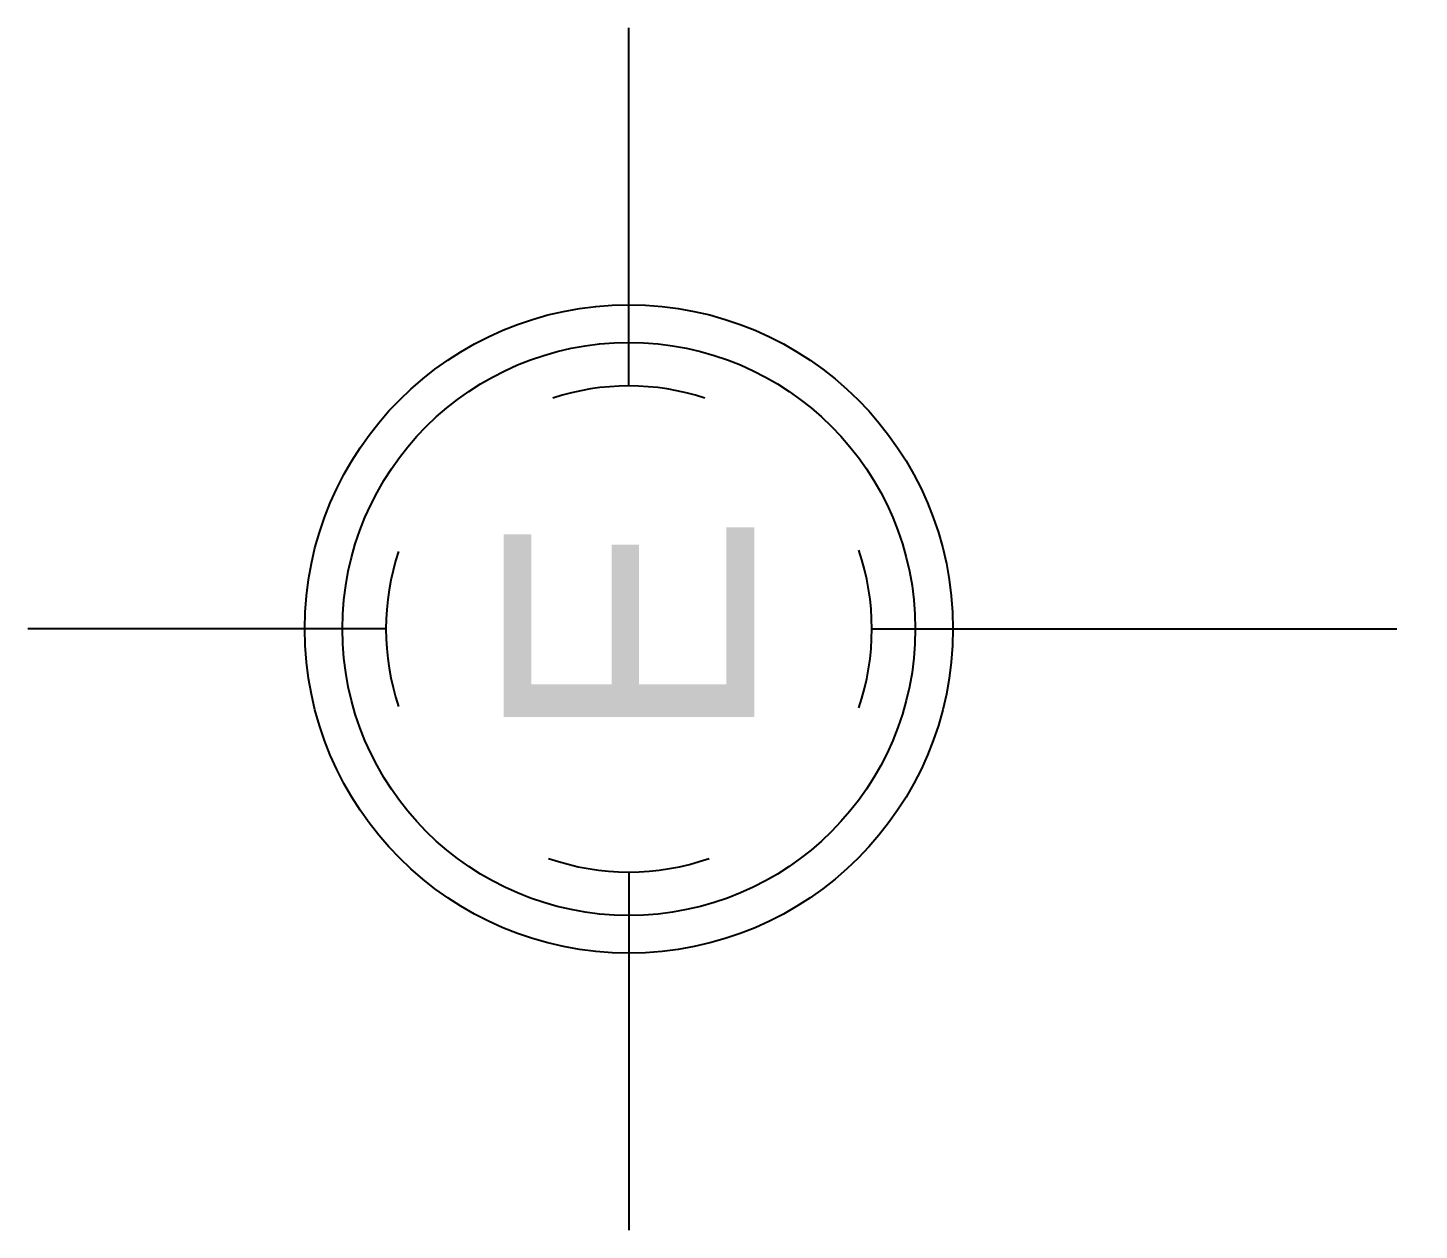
# Model space of a CAD drawing. Header units: inches. Extents: x -9 to 337, y -247 to 209.
# Drawn here: x 282.198 to 284.186, y 72.344 to 74.062 of the extents above; entities that cross this region are included whole.
import ezdxf
from ezdxf.enums import TextEntityAlignment as Align

# ---------------------------------------------------------------- set-up
doc = ezdxf.new("R2010")
doc.units = ezdxf.units.IN
doc.header["$MEASUREMENT"] = 0
doc.linetypes.add('CENTER2', pattern=[1.125, 0.75, -0.125, 0.125, -0.125])
doc.styles.get("Standard").update_dxf_attribs({"font": 'arial.ttf'})

# ---------------------------------------------------------------- blocks, each defined once
blk = doc.blocks.new('EJE NORTE NUEVO')
at = {"color": 8}
for p, q in [((0, 3.2523), (0, 3.7639)), ((-0.3472, 2.9051), (-0.8588, 2.9051)), ((0.3472, 2.9051), (0.8588, 2.9051))]:
    blk.add_line(p, q, dxfattribs=at)
at = {"color": 2, "linetype": 'CENTER2'}
blk.add_line((0, 2.5579), (0, -2.5579), dxfattribs=at)
at = {"color": 8}
blk.add_circle((0, 2.9051), 0.4631, dxfattribs=at)
at = {"color": 4}
blk.add_circle((0, 2.9051), 0.4093, dxfattribs=at)
at = {"color": 8}
for start, end in [(71.4161, 108.5839), (160.6993, 199.2784), (341.7694, 18.2529), (251.0526, 288.9474)]:
    blk.add_arc((0, 2.9051), 0.3472, start, end, dxfattribs=at)
at = {"color": 4}
blk.add_attdef('A', text='', height=0.3581, dxfattribs=at).set_placement((0, 2.9051), align=Align.MIDDLE_CENTER)

msp = doc.modelspace()

# ---------------------------------------------------------------- block references
at = {"color": 4, "rotation": 90}
msp.add_blockref('EJE NORTE NUEVO', (285.9618, 73.2032), dxfattribs=at).add_auto_attribs({'A': 'E'})

doc.saveas('drawing.dxf')
